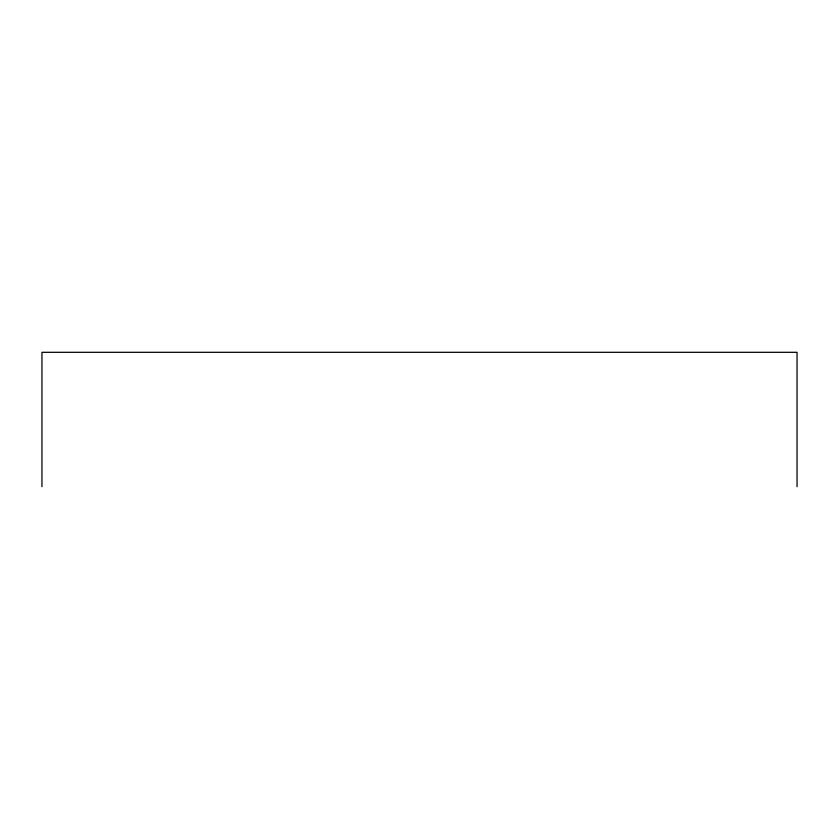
<?xml version="1.0" encoding="UTF-8"?>
<svg xmlns="http://www.w3.org/2000/svg" width="839" height="839" viewBox="0 0 839 839"><rect width="100%" height="100%" fill="white"/><g stroke="black" fill="none" stroke-linecap="round" stroke-linejoin="round"><path stroke-width="1.26" d="M797.05 486.693L797.05 352.307L41.95 352.307L41.95 486.693"/></g></svg>
